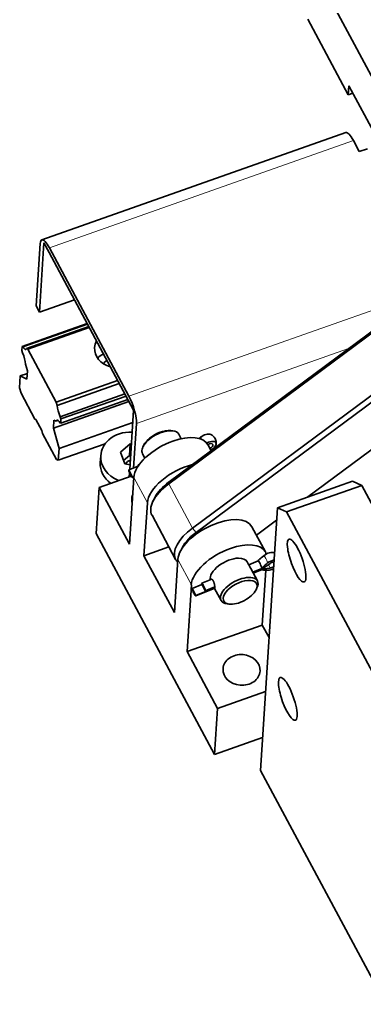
# Model space of a CAD drawing. Header units: millimetres. Extents: x 50851 to 121906, y -34238 to -12059.
# Drawn here: x 119124.31 to 119131, y -27270.67 to -27251.83 of the extents above; entities that cross this region are included whole.
import ezdxf

# ---------------------------------------------------------------- set-up
doc = ezdxf.new("R2010")
doc.units = ezdxf.units.MM
doc.layers.add('标注线', color=3, linetype='Continuous', lineweight=25)

# ---------------------------------------------------------------- blocks, each defined once
blk = doc.blocks.new('WWDA8SD8')
at = {"color": 7, "lineweight": 35}
for p, q in [((120738.1, -28284.06), (120705.04, -28222.34)), ((120714.01, -28254.09), (120704.18, -28235.74)), ((120713.38, -28263.24), (120639.73, -28289.22)), ((120771.65, -28273.26), (120670.49, -28348.34)), ((120771.85, -28272.68), (120670.56, -28347.86)), ((120777.38, -28283.97), (120676.22, -28359.04)), ((120661.97, -28330.49), (120641.5, -28292.26)), ((120660.82, -28327.08), (120641.57, -28291.14)), ((120742.98, -28311.21), (120677.11, -28360.1)), ((120744.78, -28321.38), (120704.23, -28351.48)), ((120747.57, -28405.28), (120717.27, -28348.7)), ((120692.73, -28417.78), (120696.81, -28354.1)), ((120699.04, -28355.13), (120729.34, -28411.71)), ((120652.92, -28360.38), (120681.58, -28413.9)), ((120727.13, -28482), (120692.73, -28417.78))]:
    blk.add_line(p, q, dxfattribs=at)
at = {"color": 7, "lineweight": 35, "ltscale": 0.055972}
blk.add_line((120714.01, -28254.09), (120714.15, -28251.86), dxfattribs=at)
at = {"color": 7, "lineweight": 35, "ltscale": 0.343973}
blk.add_line((120720.65, -28263.99), (120714.15, -28251.86), dxfattribs=at)
at = {"color": 7, "lineweight": 35, "ltscale": 0.029875}
blk.add_line((120714.01, -28254.09), (120715.14, -28253.7), dxfattribs=at)
at = {"color": 7, "lineweight": 13}
for p, q in [((120715.23, -28265.16), (120641.57, -28291.14)), ((120732.75, -28301.7), (120660.82, -28327.08)), ((120714.07, -28315.57), (120662.68, -28333.69))]:
    blk.add_line(p, q, dxfattribs=at)
at = {"color": 7, "lineweight": 35, "ltscale": 0.075894}
for p, q in [((120715.23, -28265.16), (120716.66, -28267.84)), ((120639.73, -28335.44), (120638.3, -28332.77))]:
    blk.add_line(p, q, dxfattribs=at)
at = {"color": 7, "lineweight": 35, "ltscale": 0.053165}
blk.add_line((120718.66, -28267.13), (120716.66, -28267.84), dxfattribs=at)
at = {"color": 7, "lineweight": 35, "ltscale": 0.37782}
blk.add_line((120639.34, -28290.11), (120638.38, -28305.19), dxfattribs=at)
at = {"color": 7, "lineweight": 35, "ltscale": 0.419799}
blk.add_line((120639.19, -28306.72), (120640.27, -28289.96), dxfattribs=at)
at = {"color": 7, "lineweight": 35, "ltscale": 0.065051}
blk.add_line((120640.27, -28289.96), (120641.5, -28292.26), dxfattribs=at)
at = {"color": 7, "lineweight": 35, "ltscale": 0.224057}
blk.add_line((120647.65, -28303.74), (120639.19, -28306.72), dxfattribs=at)
at = {"color": 7, "lineweight": 35, "ltscale": 0.043367}
blk.add_line((120638.38, -28305.19), (120639.19, -28306.72), dxfattribs=at)
at = {"color": 7, "lineweight": 35, "ltscale": 0.417632}
blk.add_line((120650.72, -28309.47), (120634.96, -28315.03), dxfattribs=at)
at = {"color": 7, "lineweight": 35, "ltscale": 0.414488}
blk.add_line((120650.79, -28309.6), (120635.15, -28315.12), dxfattribs=at)
at = {"color": 7, "lineweight": 35, "ltscale": 0.399226}
for p, q in [((120636.06, -28315.54), (120651.12, -28310.22)), ((120658.52, -28324.04), (120643.46, -28329.35))]:
    blk.add_line(p, q, dxfattribs=at)
at = {"color": 7, "lineweight": 35, "ltscale": 0.394556}
for p, q in [((120651.22, -28310.42), (120636.34, -28315.67)), ((120658.11, -28323.28), (120643.23, -28328.53))]:
    blk.add_line(p, q, dxfattribs=at)
at = {"color": 7, "lineweight": 35, "ltscale": 0.025621}
blk.add_line((120634.9, -28316.05), (120634.96, -28315.03), dxfattribs=at)
at = {"color": 7, "lineweight": 35, "ltscale": 0.014038}
blk.add_line((120635.05, -28316.59), (120634.9, -28316.05), dxfattribs=at)
at = {"color": 7, "lineweight": 35, "ltscale": 0.005161}
blk.add_line((120634.96, -28315.03), (120635.15, -28315.12), dxfattribs=at)
at = {"color": 7, "lineweight": 35, "ltscale": 0.00767}
blk.add_line((120636.06, -28315.54), (120636.34, -28315.67), dxfattribs=at)
at = {"color": 7, "lineweight": 35, "ltscale": 0.36473}
blk.add_line((120636.34, -28315.67), (120643.23, -28328.53), dxfattribs=at)
at = {"color": 7, "lineweight": 35, "ltscale": 0.042405}
blk.add_line((120636.28, -28320.95), (120635.82, -28319.31), dxfattribs=at)
at = {"color": 7, "lineweight": 35, "ltscale": 0.04601}
blk.add_line((120636.24, -28321.57), (120634.5, -28322.18), dxfattribs=at)
at = {"color": 7, "lineweight": 35, "ltscale": 0.050084}
for p, q in [((120636.15, -28322.95), (120636.28, -28320.95)), ((120642.67, -28332.87), (120642.54, -28334.87))]:
    blk.add_line(p, q, dxfattribs=at)
at = {"color": 7, "lineweight": 35, "ltscale": 0.071369}
blk.add_line((120634.32, -28325.03), (120634.5, -28322.18), dxfattribs=at)
at = {"color": 7, "lineweight": 35, "ltscale": 0.045383}
blk.add_line((120634.5, -28322.18), (120636.15, -28322.95), dxfattribs=at)
at = {"color": 7, "lineweight": 35, "ltscale": 0.034374}
blk.add_line((120634.7, -28326.36), (120634.32, -28325.03), dxfattribs=at)
at = {"color": 7, "lineweight": 35, "ltscale": 0.178889}
blk.add_line((120638.07, -28332.66), (120634.7, -28326.36), dxfattribs=at)
at = {"color": 7, "lineweight": 35, "ltscale": 0.485673}
blk.add_line((120660.86, -28328.41), (120642.54, -28334.87), dxfattribs=at)
at = {"color": 7, "lineweight": 35, "ltscale": 0.021497}
blk.add_line((120643.23, -28328.53), (120643.46, -28329.35), dxfattribs=at)
at = {"color": 7, "lineweight": 35, "ltscale": 0.414491}
blk.add_line((120659.86, -28326.54), (120644.22, -28332.06), dxfattribs=at)
at = {"color": 7, "lineweight": 35, "ltscale": 0.431305}
blk.add_line((120660.59, -28327.9), (120644.32, -28333.64), dxfattribs=at)
at = {"color": 7, "lineweight": 35, "ltscale": 0.41763}
blk.add_line((120660.14, -28327.06), (120644.38, -28332.61), dxfattribs=at)
at = {"color": 7, "lineweight": 35, "ltscale": 0.360527}
blk.add_line((120661.05, -28344.88), (120661.97, -28330.49), dxfattribs=at)
at = {"color": 7, "lineweight": 35, "ltscale": 0.006133}
blk.add_line((120638.3, -28332.77), (120638.07, -28332.66), dxfattribs=at)
at = {"color": 7, "lineweight": 35, "ltscale": 0.015131}
blk.add_line((120643.22, -28333.13), (120642.67, -28332.87), dxfattribs=at)
at = {"color": 7, "lineweight": 35, "ltscale": 0.011856}
blk.add_line((120643.22, -28333.13), (120643.66, -28332.97), dxfattribs=at)
at = {"color": 7, "lineweight": 35, "ltscale": 0.014456}
blk.add_line((120644.22, -28332.06), (120644.38, -28332.61), dxfattribs=at)
at = {"color": 7, "lineweight": 35, "ltscale": 0.025622}
blk.add_line((120644.38, -28332.61), (120644.32, -28333.64), dxfattribs=at)
at = {"color": 7, "lineweight": 35, "ltscale": 0.017185}
blk.add_line((120639.92, -28336.1), (120639.73, -28335.44), dxfattribs=at)
at = {"color": 7, "lineweight": 35, "ltscale": 0.127181}
blk.add_line((120642.54, -28334.87), (120643.92, -28339.77), dxfattribs=at)
at = {"color": 7, "lineweight": 35, "ltscale": 0.473416}
blk.add_line((120661.78, -28333.47), (120643.92, -28339.77), dxfattribs=at)
at = {"color": 7, "lineweight": 35, "ltscale": 0.00501}
blk.add_line((120644.32, -28333.64), (120644.13, -28333.55), dxfattribs=at)
at = {"color": 7, "lineweight": 35, "ltscale": 0.270924}
blk.add_line((120661.99, -28344.51), (120662.68, -28333.69), dxfattribs=at)
at = {"color": 7, "lineweight": 35, "ltscale": 0.012557}
for p, q in [((120670.98, -28335.41), (120671.48, -28335.48)), ((120691.64, -28374), (120691.87, -28373.55)), ((120685.15, -28377.48), (120684.65, -28377.41))]:
    blk.add_line(p, q, dxfattribs=at)
at = {"color": 7, "lineweight": 35, "ltscale": 0.17889}
blk.add_line((120643.3, -28342.41), (120639.92, -28336.1), dxfattribs=at)
at = {"color": 7, "lineweight": 35, "ltscale": 0.03088}
for p, q in [((120673.53, -28337.4), (120672.95, -28336.31)), ((120664.72, -28342.12), (120664.13, -28341.03))]:
    blk.add_line(p, q, dxfattribs=at)
at = {"color": 7, "lineweight": 35, "ltscale": 0.010539}
blk.add_line((120677.84, -28337.33), (120678.16, -28337.06), dxfattribs=at)
at = {"color": 7, "lineweight": 35, "ltscale": 0.301226}
blk.add_line((120655.1, -28338.61), (120643.74, -28342.62), dxfattribs=at)
at = {"color": 7, "lineweight": 35, "ltscale": 0.071368}
blk.add_line((120643.92, -28339.77), (120643.74, -28342.62), dxfattribs=at)
at = {"color": 7, "lineweight": 35, "ltscale": 0.078152}
blk.add_line((120661.15, -28338.62), (120658.8, -28340.69), dxfattribs=at)
at = {"color": 7, "lineweight": 35, "ltscale": 0.069967}
blk.add_line((120661.15, -28338.62), (120660.97, -28341.42), dxfattribs=at)
at = {"color": 7, "lineweight": 35, "ltscale": 0.007673}
for p, q in [((120661.45, -28338.69), (120661.15, -28338.62)), ((120661.27, -28341.48), (120660.97, -28341.42))]:
    blk.add_line(p, q, dxfattribs=at)
at = {"color": 7, "lineweight": 35, "ltscale": 0.012556}
blk.add_line((120664.48, -28338.89), (120664.26, -28339.34), dxfattribs=at)
at = {"color": 7, "lineweight": 35, "ltscale": 0.041371}
blk.add_line((120680.76, -28340.29), (120679.97, -28338.83), dxfattribs=at)
at = {"color": 7, "lineweight": 35, "ltscale": 0.012263}
blk.add_line((120643.74, -28342.62), (120643.3, -28342.41), dxfattribs=at)
at = {"color": 7, "lineweight": 35, "ltscale": 0.04198}
blk.add_line((120653.91, -28343.18), (120654.01, -28341.5), dxfattribs=at)
at = {"color": 7, "lineweight": 35, "ltscale": 0.073715}
blk.add_line((120658.8, -28340.69), (120659.83, -28343.45), dxfattribs=at)
at = {"color": 7, "lineweight": 35, "ltscale": 0.047579}
blk.add_line((120660.97, -28341.42), (120659.54, -28342.67), dxfattribs=at)
at = {"color": 7, "lineweight": 35, "ltscale": 0.033106}
blk.add_line((120659.83, -28343.45), (120661.12, -28343.72), dxfattribs=at)
at = {"color": 7, "lineweight": 35, "ltscale": 0.060642}
blk.add_line((120660.81, -28344.97), (120663.07, -28344.08), dxfattribs=at)
at = {"color": 7, "lineweight": 35, "ltscale": 0.048865}
for p, q in [((120660.81, -28344.97), (120661.73, -28346.7)), ((120679.36, -28374.22), (120678.43, -28372.5)), ((120676.17, -28373.65), (120677.09, -28375.37))]:
    blk.add_line(p, q, dxfattribs=at)
at = {"color": 7, "lineweight": 35, "ltscale": 0.00377}
blk.add_line((120663.15, -28343.96), (120663.08, -28343.83), dxfattribs=at)
at = {"color": 7, "lineweight": 35, "ltscale": 0.006724}
blk.add_line((120663.12, -28343.74), (120663.37, -28343.64), dxfattribs=at)
at = {"color": 7, "lineweight": 35, "ltscale": 0.205413}
blk.add_line((120661.38, -28346.48), (120653.63, -28349.21), dxfattribs=at)
at = {"color": 7, "lineweight": 35, "ltscale": 0.02451}
blk.add_line((120660.94, -28346.63), (120661, -28345.65), dxfattribs=at)
at = {"color": 7, "lineweight": 35, "ltscale": 0.405807}
for p, q in [((120662.04, -28346.77), (120661.01, -28362.97)), ((120675.97, -28372.77), (120674.93, -28388.97))]:
    blk.add_line(p, q, dxfattribs=at)
at = {"color": 7, "lineweight": 35, "ltscale": 0.009848}
blk.add_line((120661.69, -28346.78), (120662.05, -28346.64), dxfattribs=at)
at = {"color": 7, "lineweight": 35, "ltscale": 0.008837}
blk.add_line((120661.73, -28346.7), (120662.06, -28346.57), dxfattribs=at)
at = {"color": 7, "lineweight": 13, "ltscale": 0.173467}
blk.add_line((120665.32, -28352.89), (120662.04, -28346.77), dxfattribs=at)
at = {"color": 7, "lineweight": 35, "ltscale": 0.279867}
for p, q in [((120653.63, -28349.21), (120652.92, -28360.38)), ((120682.3, -28402.73), (120681.58, -28413.9))]:
    blk.add_line(p, q, dxfattribs=at)
at = {"color": 7, "lineweight": 35, "ltscale": 0.390306}
for p, q in [((120661.01, -28362.97), (120653.63, -28349.21)), ((120682.3, -28402.73), (120674.93, -28388.97))]:
    blk.add_line(p, q, dxfattribs=at)
at = {"color": 7, "lineweight": 13, "ltscale": 0.012077}
blk.add_line((120670.49, -28348.34), (120670.56, -28347.86), dxfattribs=at)
at = {"color": 7, "lineweight": 13, "ltscale": 0.303571}
blk.add_line((120676.22, -28359.04), (120670.49, -28348.34), dxfattribs=at)
at = {"color": 7, "lineweight": 35, "ltscale": 0.483325}
blk.add_line((120696.81, -28354.1), (120715.04, -28347.67), dxfattribs=at)
at = {"color": 7, "lineweight": 35, "ltscale": 0.483327}
for p, q in [((120717.27, -28348.7), (120699.04, -28355.13)), ((120693.16, -28382.54), (120674.93, -28388.97))]:
    blk.add_line(p, q, dxfattribs=at)
at = {"color": 7, "lineweight": 35, "ltscale": 0.061329}
blk.add_line((120717.27, -28348.7), (120715.04, -28347.67), dxfattribs=at)
at = {"color": 7, "lineweight": 35, "ltscale": 0.025112}
blk.add_line((120667.13, -28351.65), (120666.69, -28352.55), dxfattribs=at)
at = {"color": 7, "lineweight": 35, "ltscale": 0.321848}
blk.add_line((120665.32, -28352.89), (120664.5, -28365.74), dxfattribs=at)
at = {"color": 7, "lineweight": 35, "ltscale": 0.061326}
blk.add_line((120699.04, -28355.13), (120696.81, -28354.1), dxfattribs=at)
at = {"color": 7, "lineweight": 35, "ltscale": 0.303571}
blk.add_line((120672.17, -28366.63), (120666.44, -28355.92), dxfattribs=at)
at = {"color": 7, "lineweight": 13, "ltscale": 0.034358}
blk.add_line((120676.22, -28359.04), (120677.11, -28360.1), dxfattribs=at)
at = {"color": 7, "lineweight": 35, "ltscale": 0.17347}
blk.add_line((120693.9, -28364.83), (120690.62, -28358.71), dxfattribs=at)
at = {"color": 7, "lineweight": 35, "ltscale": 0.152479}
blk.add_line((120696.62, -28357.13), (120691.72, -28360.77), dxfattribs=at)
at = {"color": 7, "lineweight": 35, "ltscale": 0.160501}
blk.add_line((120670.55, -28363.6), (120664.5, -28365.74), dxfattribs=at)
at = {"color": 7, "lineweight": 35, "ltscale": 0.390304}
blk.add_line((120671.87, -28379.5), (120664.5, -28365.74), dxfattribs=at)
at = {"color": 7, "lineweight": 35, "ltscale": 0.00106}
blk.add_line((120696.07, -28365.05), (120696.11, -28365.07), dxfattribs=at)
at = {"color": 7, "lineweight": 35, "ltscale": 0.321846}
blk.add_line((120671.87, -28379.5), (120672.69, -28366.65), dxfattribs=at)
at = {"color": 7, "lineweight": 13, "ltscale": 0.173469}
blk.add_line((120675.97, -28372.77), (120672.69, -28366.65), dxfattribs=at)
at = {"color": 7, "lineweight": 35, "ltscale": 0.023409}
blk.add_line((120689.93, -28368.02), (120689.49, -28367.19), dxfattribs=at)
at = {"color": 7, "lineweight": 35, "ltscale": 0.061334}
blk.add_line((120689.87, -28367.91), (120692.16, -28367.01), dxfattribs=at)
at = {"color": 7, "lineweight": 35, "ltscale": 0.005297}
blk.add_line((120692.14, -28367.01), (120692.28, -28366.85), dxfattribs=at)
at = {"color": 7, "lineweight": 35, "ltscale": 0.011229}
for p, q in [((120693.5, -28368.65), (120693.08, -28368.82)), ((120693.09, -28369.06), (120693.51, -28368.9))]:
    blk.add_line(p, q, dxfattribs=at)
at = {"color": 7, "lineweight": 35, "ltscale": 0.005876}
blk.add_line((120693.51, -28368.9), (120693.4, -28368.69), dxfattribs=at)
at = {"color": 7, "lineweight": 35, "ltscale": 0.046433}
blk.add_line((120695.03, -28367.61), (120693.5, -28368.65), dxfattribs=at)
at = {"color": 7, "lineweight": 35, "ltscale": 0.039778}
blk.add_line((120693.51, -28368.9), (120695.09, -28368.72), dxfattribs=at)
at = {"color": 7, "lineweight": 13, "ltscale": 0.023914}
blk.add_line((120695.09, -28368.72), (120694.64, -28367.87), dxfattribs=at)
at = {"color": 7, "lineweight": 35, "ltscale": 0.086166}
blk.add_line((120691.99, -28371.86), (120690.36, -28368.82), dxfattribs=at)
at = {"color": 7, "lineweight": 35, "ltscale": 0.059316}
blk.add_line((120690.83, -28369.69), (120693.03, -28368.82), dxfattribs=at)
at = {"color": 7, "lineweight": 35, "ltscale": 0.056691}
blk.add_line((120690.94, -28369.9), (120693.05, -28369.06), dxfattribs=at)
at = {"color": 7, "lineweight": 35, "ltscale": 0.054675}
blk.add_line((120690.97, -28369.95), (120693, -28369.15), dxfattribs=at)
at = {"color": 7, "lineweight": 35, "ltscale": 0.014208}
blk.add_line((120692.99, -28369.15), (120693.55, -28369.23), dxfattribs=at)
at = {"color": 7, "lineweight": 35, "ltscale": 0.001195}
blk.add_line((120693.03, -28368.82), (120693.08, -28368.82), dxfattribs=at)
at = {"color": 7, "lineweight": 35, "ltscale": 0.001192}
blk.add_line((120693.09, -28369.06), (120693.05, -28369.06), dxfattribs=at)
at = {"color": 7, "lineweight": 35, "ltscale": 0.332536}
blk.add_line((120693.16, -28382.54), (120694.01, -28369.26), dxfattribs=at)
at = {"color": 7, "lineweight": 35, "ltscale": 0.063904}
blk.add_line((120676.17, -28373.65), (120678.54, -28372.71), dxfattribs=at)
at = {"color": 7, "lineweight": 35, "ltscale": 0.066194}
blk.add_line((120678.48, -28372.41), (120680.94, -28371.44), dxfattribs=at)
at = {"color": 7, "lineweight": 35, "ltscale": 0.062286}
blk.add_line((120679.36, -28374.22), (120681.67, -28373.31), dxfattribs=at)
at = {"color": 7, "lineweight": 35, "ltscale": 0.125034}
blk.add_line((120677.04, -28375.45), (120681.7, -28373.62), dxfattribs=at)
at = {"color": 7, "lineweight": 35, "ltscale": 0.123751}
blk.add_line((120677.09, -28375.37), (120681.69, -28373.55), dxfattribs=at)
at = {"color": 7, "lineweight": 35, "ltscale": 0.083113}
blk.add_line((120683.18, -28376.58), (120681.61, -28373.65), dxfattribs=at)
at = {"color": 7, "lineweight": 35, "ltscale": 0.086534}
blk.add_line((120694.8, -28385.59), (120693.16, -28382.54), dxfattribs=at)
at = {"color": 7, "lineweight": 35, "ltscale": 0.309119}
for p, q in [((120693.96, -28398.62), (120682.3, -28402.73)), ((120693.24, -28409.79), (120681.58, -28413.9))]:
    blk.add_line(p, q, dxfattribs=at)
at = {"color": 7, "lineweight": 35}
for points in [[(120692.28, -28366.85), (120692.36, -28366.76), (120692.46, -28366.65), (120692.58, -28366.53), (120692.73, -28366.39), (120692.92, -28366.23), (120693.18, -28366.01), (120693.52, -28365.73)], [(120694.46, -28367.49), (120694.14, -28367.75), (120693.89, -28367.96), (120693.69, -28368.13), (120693.54, -28368.28), (120693.41, -28368.4), (120693.31, -28368.51), (120693.23, -28368.6), (120693.16, -28368.68), (120693.14, -28368.72), (120693.12, -28368.75), (120693.1, -28368.79), (120693.08, -28368.82)], [(120693.09, -28369.06), (120693.13, -28369.09), (120693.16, -28369.12), (120693.21, -28369.14), (120693.24, -28369.16), (120693.28, -28369.17), (120693.35, -28369.19), (120693.45, -28369.21), (120693.55, -28369.23)], [(120693.55, -28369.23), (120693.61, -28369.23), (120693.71, -28369.24), (120693.82, -28369.25), (120694.03, -28369.26), (120694.24, -28369.27), (120694.4, -28369.27), (120694.56, -28369.27)], [(120680.67, -28371.55), (120680.68, -28371.51), (120680.69, -28371.47), (120680.71, -28371.44), (120680.72, -28371.43), (120680.73, -28371.42), (120680.74, -28371.41), (120680.76, -28371.41)], [(120680.76, -28371.41), (120680.78, -28371.4), (120680.81, -28371.4), (120680.83, -28371.4), (120680.85, -28371.4), (120680.88, -28371.41), (120680.92, -28371.43), (120680.97, -28371.46), (120681.02, -28371.5), (120681.05, -28371.52), (120681.08, -28371.55), (120681.11, -28371.59), (120681.14, -28371.62), (120681.19, -28371.7), (120681.25, -28371.79), (120681.3, -28371.88), (120681.34, -28371.97), (120681.39, -28372.06), (120681.42, -28372.16), (120681.45, -28372.23), (120681.47, -28372.31), (120681.52, -28372.46), (120681.56, -28372.62), (120681.59, -28372.77), (120681.62, -28372.93), (120681.64, -28373.04), (120681.65, -28373.15), (120681.68, -28373.35), (120681.69, -28373.45), (120681.69, -28373.54)], [(120681.68, -28373.73), (120681.67, -28373.73), (120681.66, -28373.73), (120681.65, -28373.72), (120681.64, -28373.7), (120681.61, -28373.65)], [(120681.69, -28373.54), (120681.7, -28373.61), (120681.69, -28373.66), (120681.69, -28373.7), (120681.69, -28373.71), (120681.68, -28373.72), (120681.68, -28373.73), (120681.68, -28373.73)]]:
    blk.add_lwpolyline(points, dxfattribs=at)
for centre, radius, start, end in [((120679.68, -28338.43), 2.3, 28.1735, 63.3785), ((120679.68, -28338.43), 2.3, 3.1052, 28.1735), ((120679.68, -28338.43), 2.3, 352.9714, 3.1052), ((120681.29, -28338.63), 0.686, 352.7828, 2.8951), ((120749.15, -28336.8), 66.95, 207.7971, 208.5789)]:
    blk.add_arc(centre, radius, start, end, dxfattribs=at)
for centre, major_axis, ratio, start_param, end_param in [((120715.05, -28267.95), (1.66, -4.72), 0.256102, 2.111662, 3.141593), ((120641.39, -28293.93), (-1.66, 4.72), 0.256102, 6.283185, 6.824051), ((120641.39, -28293.93), (-1.66, 4.72), 0.256102, 5.253255, 6.283185), ((120658.01, -28315.66), (-5.49, 0.35), 0.828673, 5.918969, 6.283136), ((120634.8, -28317.66), (0.82, -2.34), 0.256102, 0.699218, 1.953311), ((120635.07, -28313.44), (0.82, -2.34), 0.256102, 5.416571, 6.283186), ((120635.07, -28313.44), (0.82, -2.34), 0.256102, 0, 0.37755), ((120658.01, -28315.66), (-5.49, 0.35), 0.828673, 6.283136, 7.597862), ((120657.69, -28320.69), (-5.49, 0.35), 0.828673, 5.350494, 5.697649), ((120657.69, -28320.69), (3.49, -0.22), 0.828673, 2.303685, 2.679916), ((120660.64, -28329.87), (-1.66, 4.72), 0.256102, 3.682459, 5.253255), ((120644.48, -28331), (0.82, -2.34), 0.256102, 3.845775, 5.089939), ((120644.21, -28335.22), (0.82, -2.34), 0.256102, 3.141593, 3.524107), ((120644.21, -28335.22), (0.82, -2.34), 0.256102, 2.270014, 3.141593), ((120661.5, -28341.98), (7.48, -0.48), 0.828672, 1.605695, 2.449309), ((120668.54, -28338.67), (4.41, 2.36), 0.497709, 0.611229, 2.530384), ((120668.34, -28338.29), (-3.97, -2.12), 0.497709, 3.752822, 4.4837), ((120668.54, -28338.67), (4.41, 2.36), 0.497709, 6.283185, 6.894415), ((120661.5, -28341.98), (7.48, -0.48), 0.828672, 2.449309, 3.141576), ((120671.16, -28343.56), (8.82, 4.72), 0.497709, 1.271056, 2.841853), ((120668.34, -28338.29), (-3.97, -2.12), 0.497709, 4.4837, 5.671977), ((120671.16, -28343.56), (8.82, 4.72), 0.497709, 6.283169, 7.554242), ((120679.21, -28337.55), (-1.76, -0.94), 0.497709, 3.479351, 5.06792), ((120680.16, -28339.31), (1.76, 0.94), 0.497709, 6.054496, 7.844739), ((120668.54, -28338.67), (4.41, 2.36), 0.497709, 2.530384, 2.912903), ((120668.54, -28338.67), (4.41, 2.36), 0.497709, 2.912903, 3.141593), ((120680.16, -28339.31), (-1.01, -0.54), 0.497709, 3.141593, 4.65591), ((120680.16, -28339.31), (-1.01, -0.54), 0.497709, 1.627819, 3.141593), ((120680.16, -28339.31), (1.76, 0.94), 0.497709, 4.745536, 5.944779), ((120661.5, -28341.98), (7.48, -0.48), 0.828672, 3.141576, 4.328346), ((120662, -28344.18), (2.06, -0.13), 0.828672, 2.021223, 2.8134), ((120661.39, -28343.66), (7.48, -0.48), 0.828672, 3.141576, 4.04229), ((120661.26, -28345.71), (0.42, -1.07), 0.196628, 3.875369, 6.283185), ((120663.54, -28344.81), (0.42, -1.07), 0.196628, 3.141593, 3.472653), ((120663.54, -28344.81), (0.42, -1.07), 0.196628, 2.700132, 3.141593), ((120674.43, -28349.67), (8.82, 4.72), 0.497709, 1.111401, 2.841853), ((120661.26, -28345.71), (0.42, -1.07), 0.196628, 6.283185, 6.614246), ((120675.25, -28351.2), (8.82, 4.72), 0.497709, 1.859525, 2.5303), ((120674.84, -28350.44), (7.93, 4.25), 0.497709, 1.859525, 2.5303), ((120666.03, -28352.11), (-4.49, 0.29), 0.828672, 0.000104, 0.286597), ((120666.03, -28352.11), (-4.49, 0.29), 0.828672, 5.996589, 6.28329), ((120675.25, -28351.2), (8.82, 4.72), 0.497709, 2.5303, 3.141574), ((120681.81, -28363.44), (8.82, 4.72), 0.497709, 6.283169, 9.125038), ((120680.99, -28361.91), (8.82, 4.72), 0.497709, 1.859525, 3.141574), ((120681.4, -28362.67), (7.93, 4.25), 0.497709, 1.859525, 2.607798), ((120701.49, -28366.91), (1.83, -5.19), 0.256102, 0, 3.141593), ((120685.08, -28369.55), (8.82, 4.72), 0.497709, 1.271056, 2.841853), ((120685.08, -28369.55), (8.82, 4.72), 0.497709, 6.283169, 7.554242), ((120701.49, -28366.91), (1.83, -5.19), 0.256102, 3.141593, 4.753255), ((120685.08, -28369.55), (4.41, 2.36), 0.497709, 0.771056, 3.005259), ((120685.08, -28369.55), (4.41, 2.36), 0.497792, 0.000154, 0.771404), ((120694.57, -28366.23), (-1.76, -0.94), 0.497709, 3.479351, 5.06792), ((120685.08, -28369.55), (8.82, 4.72), 0.497709, 6.171335, 6.283169), ((120680.99, -28361.91), (8.82, 4.72), 0.497709, 3.141574, 3.299533), ((120692.58, -28368.08), (0.42, -1.07), 0.196628, 0.733777, 3.141613), ((120695.51, -28367.98), (1.76, 0.94), 0.497709, 1.037592, 1.926328), ((120695.51, -28367.98), (-1.01, -0.54), 0.497709, 4.000315, 4.926259), ((120695.51, -28367.98), (-1.01, -0.54), 0.497709, 0.899547, 1.683859), ((120701.49, -28366.91), (1.83, -5.19), 0.256102, 4.753255, 6.283185), ((120687.58, -28374.22), (4.41, 2.36), 0.497709, 6.283185, 9.424778), ((120692.58, -28368.08), (0.42, -1.07), 0.196628, 6.283185, 6.614246), ((120695.51, -28367.98), (1.76, 0.94), 0.497709, 3.899479, 4.646131), ((120678.9, -28373.48), (0.42, -1.07), 0.196628, 3.141593, 3.472653), ((120678.9, -28373.48), (0.42, -1.07), 0.196628, 0.733777, 3.141593), ((120687.79, -28374.6), (3.97, 2.12), 0.497709, 5.671977, 10.036007), ((120687.58, -28374.22), (4.41, 2.36), 0.497709, 5.671977, 6.283185), ((120676.62, -28374.38), (0.42, -1.07), 0.196628, 3.875369, 6.283185), ((120676.62, -28374.38), (0.42, -1.07), 0.196628, 6.283185, 6.614246), ((120687.79, -28374.6), (3.97, 2.12), 0.497709, 3.752822, 5.671977), ((120687.58, -28374.22), (4.41, 2.36), 0.497709, 3.141593, 3.752822), ((120688.14, -28393.4), (4.49, -0.29), 0.828672, 1.546026, 3.141697), ((120688.14, -28393.4), (4.49, -0.29), 0.828672, 0.000104, 1.546026), ((120688.14, -28393.4), (4.49, -0.29), 0.828672, 3.141697, 4.687618), ((120688.14, -28393.4), (4.49, -0.29), 0.828672, 4.687618, 6.28329), ((120699.35, -28400.42), (1.83, -5.19), 0.256102, 3.141593, 4.753255), ((120699.35, -28400.42), (1.83, -5.19), 0.256102, 0, 3.141593), ((120699.35, -28400.42), (1.83, -5.19), 0.256102, 4.753255, 6.283185)]:
    blk.add_ellipse(centre, major_axis=major_axis, ratio=ratio, start_param=start_param, end_param=end_param, dxfattribs=at)
at = {"color": 7, "lineweight": 13}
for centre, start_param in [((120678.68, -28338.83), 2.2279), ((120694.04, -28367.5), 1.497778)]:
    blk.add_ellipse(centre, major_axis=(0.74, -1.88), ratio=0.196628, start_param=start_param, end_param=2.708652, dxfattribs=at)

msp = doc.modelspace()

# ---------------------------------------------------------------- block references
at = {"layer": '标注线', "xscale": 0.07999999998719431, "yscale": 0.08000000000174623, "zscale": 0.08000000000000002}
msp.add_blockref('WWDA8SD8', (109473.565, -24992.966), dxfattribs=at)

doc.saveas('drawing.dxf')
